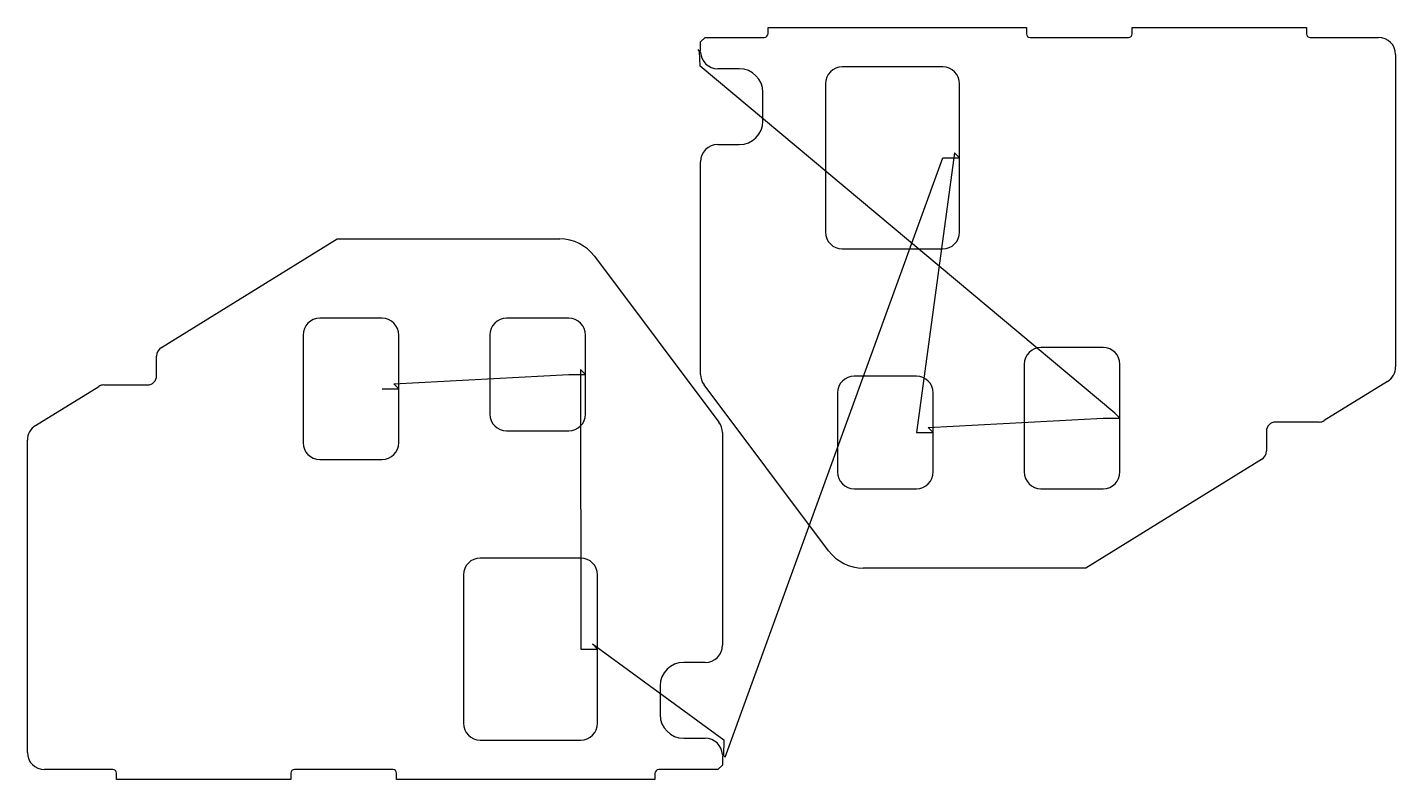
# Model space of a CAD drawing. Header units: metres. Extents: x 14 to 2872, y 14 to 1586.
import ezdxf

# ---------------------------------------------------------------- set-up
doc = ezdxf.new("R2010")
doc.units = ezdxf.units.M

msp = doc.modelspace()

# ---------------------------------------------------------------- linework, layer by layer
at = {"layer": 'TOOL_0'}
for p, q in [((1561.25, 1573.001), (1561.25, 1585.751)), ((1561.25, 1585.751), (2100.75, 1585.751)), ((2100.75, 1585.751), (2100.75, 1572.001)), ((2321.25, 1572.001), (2321.25, 1585.751)), ((2321.25, 1585.751), (2685.75, 1585.751)), ((2685.75, 1585.751), (2685.75, 1572.001)), ((1420.25, 1555.312), (1429.689, 1564.751)), ((1420.25, 1536.501), (1420.25, 1555.312)), ((1429.689, 1564.751), (1553, 1564.751)), ((2108, 1564.751), (2314, 1564.751)), ((2693, 1564.751), (2836, 1564.751)), ((1417.665, 1534.974), (1415.36, 1539.44)), ((1420.281, 1533.502), (1417.665, 1534.974)), ((1417.666, 1534.974), (1420.25, 1536.501)), ((1419.102, 1504.764), (1417.666, 1534.974)), ((2871.75, 1529.001), (2871.75, 876.498)), ((2285.393, 780.108), (1419.102, 1504.764)), ((1501, 1499.251), (1456, 1499.251)), ((1926, 1503.001), (1716, 1503.001)), ((1681, 1468.001), (1681, 1158.001)), ((1961, 1313.001), (1961, 1468.001)), ((1550.25, 1390.001), (1550.25, 1450.001)), ((1456, 1340.751), (1501, 1340.751)), ((1950.393, 1323.608), (1871, 739.501)), ((1961, 1313.001), (1950.393, 1323.608)), ((1420.25, 860.66), (1420.25, 1305.001)), ((1471.404, 61.218), (1926, 1313.001)), ((1926, 1313.001), (1961, 1313.001)), ((1961, 1158.001), (1961, 1313.001)), ((294.078, 916.646), (661.229, 1143.93)), ((661.229, 1143.93), (1126.25, 1143.767)), ((1716, 1123.001), (1926, 1123.001)), ((1198.841, 1107.437), (1458.609, 760.781)), ((755, 978.001), (625, 978.001)), ((1145, 978.001), (1015, 978.001)), ((590, 943.001), (590, 718.001)), ((790, 830.501), (790, 943.001)), ((980, 943.001), (980, 778.001)), ((1180, 860.501), (1180, 943.001)), ((2261, 917.001), (2131, 917.001)), ((284.25, 858.001), (284.25, 899.003)), ((779.393, 841.108), (1145, 860.501)), ((1145, 860.501), (1180, 860.501)), ((1180, 860.501), (1169.393, 871.108)), ((1169.393, 871.108), (1170, 287.001)), ((1180, 778.001), (1180, 860.501)), ((2096, 882.001), (2096, 657.001)), ((2296, 769.501), (2296, 882.001)), ((31.183, 753.901), (163.229, 835.644)), ((174.151, 838.751), (265, 838.751)), ((755, 830.501), (790, 830.501)), ((790, 830.501), (779.393, 841.108)), ((790, 718.001), (790, 830.501)), ((1687.159, 492.566), (1427.391, 839.222)), ((1871, 857.001), (1741, 857.001)), ((2854.817, 846.101), (2722.771, 764.358)), ((1706, 822.001), (1706, 657.001)), ((1906, 739.501), (1906, 822.001)), ((2296, 769.501), (2285.393, 780.108)), ((1015, 743.001), (1145, 743.001)), ((1895.393, 750.108), (2261, 769.501)), ((1906, 739.501), (1895.393, 750.108)), ((2261, 769.501), (2296, 769.501)), ((2296, 657.001), (2296, 769.501)), ((2711.849, 761.251), (2621, 761.251)), ((14.25, 71.001), (14.25, 723.504)), ((1465.75, 739.343), (1465.75, 295.002)), ((1871, 739.501), (1906, 739.501)), ((1906, 657.001), (1906, 739.501)), ((2601.75, 742.001), (2601.75, 700.999)), ((625, 683.001), (755, 683.001)), ((2591.922, 683.356), (2224.771, 456.072)), ((1741, 622.001), (1871, 622.001)), ((2131, 622.001), (2261, 622.001)), ((1170, 477.001), (960, 477.001)), ((925, 442.001), (925, 132.001)), ((1205, 287.001), (1205, 442.001)), ((2224.771, 456.072), (1759.75, 456.235)), ((1170, 287.001), (1205, 287.001)), ((1205, 287.001), (1194.393, 297.608)), ((1194.393, 297.608), (1468.468, 97.737)), ((1205, 132.001), (1205, 287.001)), ((1430, 259.252), (1385, 259.252)), ((1335.75, 210.002), (1335.75, 150.002)), ((960, 97.001), (1170, 97.001)), ((1385, 100.752), (1430, 100.752)), ((1468.468, 97.737), (1468.334, 65.028)), ((1465.719, 66.502), (1468.335, 65.029)), ((1468.334, 65.028), (1465.75, 63.501)), ((1465.75, 63.501), (1465.75, 44.69)), ((1468.335, 65.029), (1471.404, 61.218)), ((193, 35.251), (50, 35.251)), ((778, 35.251), (572, 35.251)), ((1456.311, 35.251), (1333, 35.251)), ((1465.75, 44.69), (1456.311, 35.251)), ((200.25, 14.251), (200.25, 28.001)), ((564.75, 14.251), (200.25, 14.251)), ((564.75, 28.001), (564.75, 14.251)), ((785.25, 14.251), (785.25, 28.001)), ((1324.75, 14.251), (785.25, 14.251)), ((1324.75, 27.001), (1324.75, 14.251))]:
    msp.add_line(p, q, dxfattribs=at)
for centre, radius, start, end in [((1553, 1573.001), 8.25, 270, 0), ((2108, 1572.001), 7.25, 180, 270), ((2314, 1572.001), 7.25, 270, 0), ((2693, 1572.001), 7.25, 180, 270), ((2836, 1529.001), 35.75, 0, 90), ((1456, 1535.001), 35.75, 182.403091, 270), ((1501, 1450.001), 49.25, 0, 90), ((1716, 1468.001), 35, 90, 180), ((1926, 1468.001), 35, 0, 90), ((1501, 1390.001), 49.25, 270, 0), ((1456, 1305.001), 35.75, 90, 180), ((1126.198, 1052.976), 90.791, 36.859169, 89.967184), ((1716, 1158.001), 35, 180, 270), ((1926, 1158.001), 35, 270, 0), ((625, 943.001), 35, 90, 180), ((755, 943.001), 35, 0, 90), ((1015, 943.001), 35, 90, 180), ((1145, 943.001), 35, 0, 90), ((305, 899.003), 20.75, 121.759815, 180), ((2131, 882.001), 35, 90, 180), ((2261, 882.001), 35, 0, 90), ((265, 858.001), 19.25, 270, 0), ((1456, 860.66), 35.75, 180, 216.845857), ((2835.967, 876.517), 35.783, 301.788135, 359.969577), ((174.185, 817.881), 20.87, 90.093342, 121.665775), ((1741, 822.001), 35, 90, 180), ((1871, 822.001), 35, 0, 90), ((1015, 778.001), 35, 180, 270), ((1145, 778.001), 35, 270, 0), ((50.033, 723.485), 35.783, 121.788135, 179.969577), ((1430, 739.343), 35.75, 0, 36.845857), ((2621, 742.001), 19.25, 90, 180), ((2711.815, 782.121), 20.87, 270.093342, 301.665775), ((625, 718.001), 35, 180, 270), ((755, 718.001), 35, 270, 0), ((2581, 700.999), 20.75, 301.759815, 0), ((1741, 657.001), 35, 180, 270), ((1871, 657.001), 35, 270, 0), ((2131, 657.001), 35, 180, 270), ((2261, 657.001), 35, 270, 0), ((1759.802, 547.026), 90.791, 216.858664, 269.967184), ((960, 442.001), 35, 90, 180), ((1170, 442.001), 35, 0, 90), ((1430, 295.002), 35.75, 270, 0), ((1385, 210.002), 49.25, 90, 180), ((1385, 150.002), 49.25, 180, 270), ((960, 132.001), 35, 180, 270), ((1170, 132.001), 35, 270, 0), ((1430, 65.002), 35.75, 2.404692, 90), ((50, 71.001), 35.75, 180, 270), ((193, 28.001), 7.25, 0, 90), ((572, 28.001), 7.25, 90, 180), ((778, 28.001), 7.25, 0, 90), ((1333, 27.001), 8.25, 90, 180)]:
    msp.add_arc(centre, radius, start, end, dxfattribs=at)

doc.saveas('drawing.dxf')
